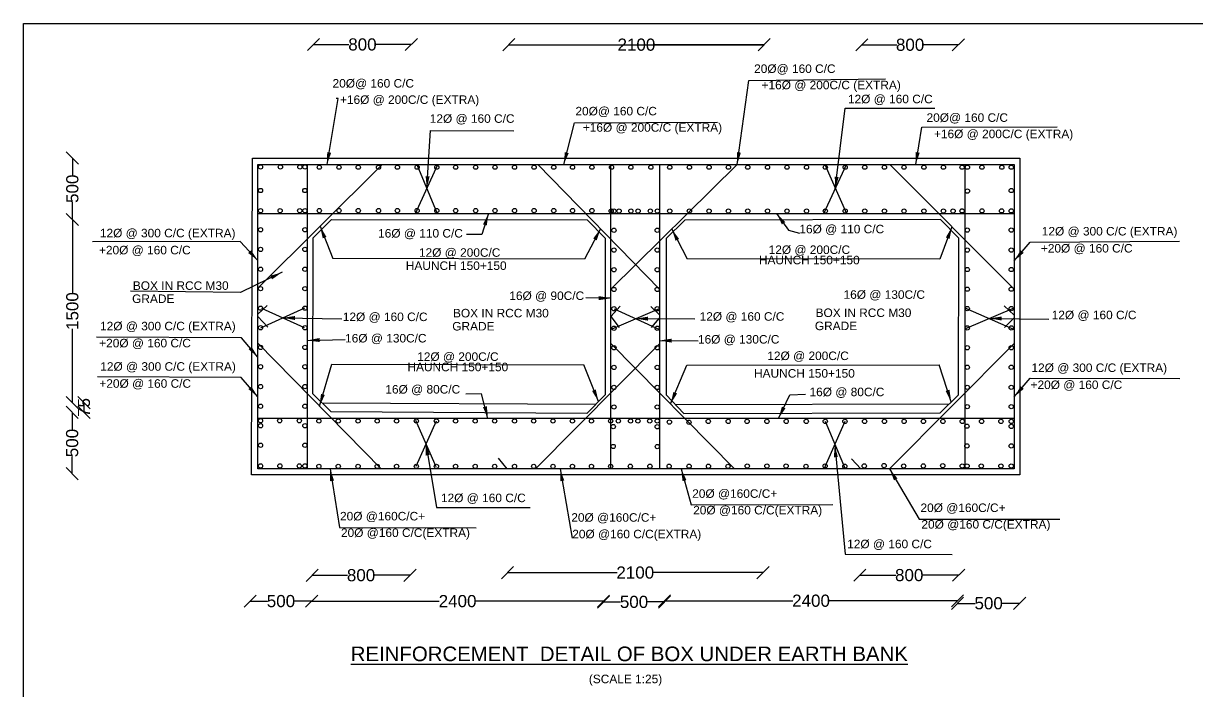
# Model space of a CAD drawing. Header units: millimetres. Extents: x 5124 to 14199266, y 2311 to 65213983.
# Drawn here: x 14180679 to 14190335, y 65208494 to 65213983 of the extents above; entities that cross this region are included whole.
import ezdxf

# ---------------------------------------------------------------- set-up
doc = ezdxf.new("R2010")
doc.units = ezdxf.units.MM
doc.header["$MEASUREMENT"] = 0
for name, color, linetype in [('DIMENSION', 7, 'Continuous'), ('DRAWING', 7, 'Continuous'), ('TEXT', 7, 'Continuous')]:
    doc.layers.add(name, color=color, linetype=linetype)
doc.styles.get("Standard").update_dxf_attribs({"font": 'arial.ttf', "height": 100})
doc.dimstyles.get("Standard").update_dxf_attribs({"dimtxt": 100, "dimasz": 100, "dimexe": 0.18, "dimexo": 0.0625, "dimgap": 0.09, "dimtad": 0, "dimdec": 0, "dimzin": 0, "dimdsep": 46, "dimtxsty": 'Standard', "dimblk": 'OBLIQUE', "dimcen": 0.09, "dimse1": 1, "dimse2": 1, "dimadec": 0, "dimazin": 0, "dimtfac": 1, "dimtdec": 0, "dimtofl": 0, "dimtmove": 0, "dimatfit": 3, "dimfxl": 1, "dimtolj": 1, "dimtzin": 0, "dimarcsym": 0})

# ---------------------------------------------------------------- blocks, each defined once
blk = doc.blocks.new('_Oblique')
at = {"color": 0, "linetype": 'ByBlock', "lineweight": -2}
blk.add_line((-0.5, -0.5), (0.5, 0.5), dxfattribs=at)
blk = doc.blocks.new('*D4')
at = {"layer": 'Defpoints', "color": 0, "transparency": 16777216}
for p in [(14183064.3, 65213814.4), (14183869.3, 65213813.5), (14183869.3, 65213810)]:
    blk.add_point(p, dxfattribs=at)
at = {"layer": 'DIMENSION', "color": 0, "lineweight": -2, "transparency": 16777216}
for p, q in [((14183064.3, 65213810), (14183356.4, 65213810)), ((14183869.3, 65213810), (14183577.3, 65213810))]:
    blk.add_line(p, q, dxfattribs=at)
at = {"layer": 'DIMENSION', "color": 0, "lineweight": -2, "transparency": 16777216, "xscale": 100, "yscale": 100, "zscale": 100, "rotation": 180}
blk.add_blockref('_Oblique', (14183064.3, 65213810), dxfattribs=at)
at = {"layer": 'DIMENSION', "color": 0, "lineweight": -2, "transparency": 16777216, "xscale": 100, "yscale": 100, "zscale": 100}
blk.add_blockref('_Oblique', (14183869.3, 65213810), dxfattribs=at)
at = {"layer": 'DIMENSION', "color": 0, "transparency": 16777216, "insert": (14183466.8, 65213810), "char_height": 100, "attachment_point": 5}
blk.add_mtext('\\A1;800', dxfattribs=at)
blk = doc.blocks.new('*D5')
at = {"layer": 'Defpoints', "color": 0, "transparency": 16777216}
for p in [(14184670.3, 65213808.1), (14186770.3, 65213808.1), (14186770.3, 65213808.1)]:
    blk.add_point(p, dxfattribs=at)
at = {"layer": 'DIMENSION', "color": 0, "lineweight": -2, "transparency": 16777216}
for p, q in [((14184670.3, 65213808.1), (14185570.2, 65213808.1)), ((14186770.3, 65213808.1), (14185870.4, 65213808.1))]:
    blk.add_line(p, q, dxfattribs=at)
at = {"layer": 'DIMENSION', "color": 0, "lineweight": -2, "transparency": 16777216, "xscale": 100, "yscale": 100, "zscale": 100, "rotation": 180}
blk.add_blockref('_Oblique', (14184670.3, 65213808.1), dxfattribs=at)
at = {"layer": 'DIMENSION', "color": 0, "lineweight": -2, "transparency": 16777216, "xscale": 100, "yscale": 100, "zscale": 100}
blk.add_blockref('_Oblique', (14186770.3, 65213808.1), dxfattribs=at)
at = {"layer": 'DIMENSION', "color": 0, "transparency": 16777216, "insert": (14185720.3, 65213808.1), "char_height": 100, "attachment_point": 5}
blk.add_mtext('\\A1;2100', dxfattribs=at)
blk = doc.blocks.new('*D6')
at = {"layer": 'Defpoints', "color": 0, "transparency": 16777216}
for p in [(14187574.8, 65213799.9), (14188367.5, 65213810), (14188367.5, 65213807.5)]:
    blk.add_point(p, dxfattribs=at)
at = {"layer": 'DIMENSION', "color": 0, "lineweight": -2, "transparency": 16777216}
for p, q in [((14187574.8, 65213807.5), (14187860.7, 65213807.5)), ((14188367.5, 65213807.5), (14188081.6, 65213807.5))]:
    blk.add_line(p, q, dxfattribs=at)
at = {"layer": 'DIMENSION', "color": 0, "lineweight": -2, "transparency": 16777216, "xscale": 100, "yscale": 100, "zscale": 100, "rotation": 180}
blk.add_blockref('_Oblique', (14187574.8, 65213807.5), dxfattribs=at)
at = {"layer": 'DIMENSION', "color": 0, "lineweight": -2, "transparency": 16777216, "xscale": 100, "yscale": 100, "zscale": 100}
blk.add_blockref('_Oblique', (14188367.5, 65213807.5), dxfattribs=at)
at = {"layer": 'DIMENSION', "color": 0, "transparency": 16777216, "insert": (14187971.1, 65213807.5), "char_height": 100, "attachment_point": 5}
blk.add_mtext('\\A1;800', dxfattribs=at)
blk = doc.blocks.new('*D7')
at = {"layer": 'Defpoints', "color": 0, "transparency": 16777216}
for p in [(14181101.6, 65212876.9), (14181081.4, 65212372.3), (14181106.5, 65212372.3)]:
    blk.add_point(p, dxfattribs=at)
at = {"layer": 'DIMENSION', "color": 0, "lineweight": -2, "transparency": 16777216}
for p, q in [((14181081.4, 65212876.9), (14181081.4, 65212735)), ((14181081.4, 65212372.3), (14181081.4, 65212514.2))]:
    blk.add_line(p, q, dxfattribs=at)
at = {"layer": 'DIMENSION', "color": 0, "lineweight": -2, "transparency": 16777216, "xscale": 100, "yscale": 100, "zscale": 100}
for p, rotation in [((14181081.4, 65212876.9), 90), ((14181081.4, 65212372.3), 270)]:
    blk.add_blockref('_Oblique', p, dxfattribs=dict(at, rotation=rotation))
at = {"layer": 'DIMENSION', "color": 0, "transparency": 16777216, "insert": (14181081.4, 65212624.6), "char_height": 100, "attachment_point": 5, "rotation": 90}
blk.add_mtext('\\A1;500', dxfattribs=at)
blk = doc.blocks.new('*D8')
at = {"layer": 'Defpoints', "color": 0, "transparency": 16777216}
for p in [(14181081.4, 65212372.3), (14181081.4, 65210866.8), (14181089.2, 65210866.8)]:
    blk.add_point(p, dxfattribs=at)
at = {"layer": 'DIMENSION', "color": 0, "lineweight": -2, "transparency": 16777216}
for p, q in [((14181081.4, 65212372.3), (14181081.4, 65211764.1)), ((14181081.4, 65210866.8), (14181081.4, 65211475))]:
    blk.add_line(p, q, dxfattribs=at)
at = {"layer": 'DIMENSION', "color": 0, "lineweight": -2, "transparency": 16777216, "xscale": 100, "yscale": 100, "zscale": 100}
for p, rotation in [((14181081.4, 65212372.3), 90), ((14181081.4, 65210866.8), 270)]:
    blk.add_blockref('_Oblique', p, dxfattribs=dict(at, rotation=rotation))
at = {"layer": 'DIMENSION', "color": 0, "transparency": 16777216, "insert": (14181081.4, 65211619.6), "char_height": 100, "attachment_point": 5, "rotation": 90}
blk.add_mtext('\\A1;1500', dxfattribs=at)
blk = doc.blocks.new('*D9')
at = {"layer": 'Defpoints', "color": 0, "transparency": 16777216}
for p in [(14181079.8, 65210787.6), (14181081.4, 65210866.8), (14181177.1, 65210866.8)]:
    blk.add_point(p, dxfattribs=at)
at = {"layer": 'DIMENSION', "color": 0, "lineweight": -2, "transparency": 16777216}
blk.add_line((14181177.1, 65210787.6), (14181177.1, 65210866.8), dxfattribs=at)
at = {"layer": 'DIMENSION', "color": 0, "lineweight": -2, "transparency": 16777216, "xscale": 100, "yscale": 100, "zscale": 100}
for p, rotation in [((14181177.1, 65210866.8), 90), ((14181177.1, 65210787.6), 270)]:
    blk.add_blockref('_Oblique', p, dxfattribs=dict(at, rotation=rotation))
at = {"layer": 'DIMENSION', "color": 0, "transparency": 16777216, "insert": (14181177.1, 65210827.2), "char_height": 100, "attachment_point": 5, "rotation": 90}
blk.add_mtext('\\A1;75', dxfattribs=at)
blk = doc.blocks.new('*D10')
at = {"layer": 'Defpoints', "color": 0, "transparency": 16777216}
for p in [(14181079.8, 65210787.6), (14181079.8, 65210283.1), (14181080.7, 65210283.1)]:
    blk.add_point(p, dxfattribs=at)
at = {"layer": 'DIMENSION', "color": 0, "lineweight": -2, "transparency": 16777216}
for p, q in [((14181079.8, 65210787.6), (14181079.8, 65210645.7)), ((14181079.8, 65210283.1), (14181079.8, 65210425))]:
    blk.add_line(p, q, dxfattribs=at)
at = {"layer": 'DIMENSION', "color": 0, "lineweight": -2, "transparency": 16777216, "xscale": 100, "yscale": 100, "zscale": 100}
for p, rotation in [((14181079.8, 65210787.6), 90), ((14181079.8, 65210283.1), 270)]:
    blk.add_blockref('_Oblique', p, dxfattribs=dict(at, rotation=rotation))
at = {"layer": 'DIMENSION', "color": 0, "transparency": 16777216, "insert": (14181079.8, 65210535.4), "char_height": 100, "attachment_point": 5, "rotation": 90}
blk.add_mtext('\\A1;500', dxfattribs=at)
blk = doc.blocks.new('*D11')
at = {"layer": 'Defpoints', "color": 0, "transparency": 16777216}
for p in [(14182544.1, 65209236.2), (14183049.5, 65209236.2), (14183049.5, 65209225.5)]:
    blk.add_point(p, dxfattribs=at)
at = {"layer": 'DIMENSION', "color": 0, "lineweight": -2, "transparency": 16777216}
for p, q in [((14182544.1, 65209236.2), (14182686.4, 65209236.2)), ((14183049.5, 65209236.2), (14182907.2, 65209236.2))]:
    blk.add_line(p, q, dxfattribs=at)
at = {"layer": 'DIMENSION', "color": 0, "lineweight": -2, "transparency": 16777216, "xscale": 100, "yscale": 100, "zscale": 100, "rotation": 180}
blk.add_blockref('_Oblique', (14182544.1, 65209236.2), dxfattribs=at)
at = {"layer": 'DIMENSION', "color": 0, "lineweight": -2, "transparency": 16777216, "xscale": 100, "yscale": 100, "zscale": 100}
blk.add_blockref('_Oblique', (14183049.5, 65209236.2), dxfattribs=at)
at = {"layer": 'DIMENSION', "color": 0, "transparency": 16777216, "insert": (14182796.8, 65209236.2), "char_height": 100, "attachment_point": 5}
blk.add_mtext('\\A1;500', dxfattribs=at)
blk = doc.blocks.new('*D12')
at = {"layer": 'Defpoints', "color": 0, "transparency": 16777216}
for p in [(14183049.5, 65209236.2), (14185449.3, 65209236.2), (14185449.3, 65209236)]:
    blk.add_point(p, dxfattribs=at)
at = {"layer": 'DIMENSION', "color": 0, "lineweight": -2, "transparency": 16777216}
for p, q in [((14183049.5, 65209236), (14184099.3, 65209236)), ((14185449.3, 65209236), (14184399.5, 65209236))]:
    blk.add_line(p, q, dxfattribs=at)
at = {"layer": 'DIMENSION', "color": 0, "lineweight": -2, "transparency": 16777216, "xscale": 100, "yscale": 100, "zscale": 100, "rotation": 180}
blk.add_blockref('_Oblique', (14183049.5, 65209236), dxfattribs=at)
at = {"layer": 'DIMENSION', "color": 0, "lineweight": -2, "transparency": 16777216, "xscale": 100, "yscale": 100, "zscale": 100}
blk.add_blockref('_Oblique', (14185449.3, 65209236), dxfattribs=at)
at = {"layer": 'DIMENSION', "color": 0, "transparency": 16777216, "insert": (14184249.4, 65209236), "char_height": 100, "attachment_point": 5}
blk.add_mtext('\\A1;2400', dxfattribs=at)
blk = doc.blocks.new('*D13')
at = {"layer": 'Defpoints', "color": 0, "transparency": 16777216}
for p in [(14183053.5, 65209454), (14183857.6, 65209457.4), (14183857.6, 65209449)]:
    blk.add_point(p, dxfattribs=at)
at = {"layer": 'DIMENSION', "color": 0, "lineweight": -2, "transparency": 16777216}
for p, q in [((14183053.5, 65209449), (14183345.1, 65209449)), ((14183857.6, 65209449), (14183566, 65209449))]:
    blk.add_line(p, q, dxfattribs=at)
at = {"layer": 'DIMENSION', "color": 0, "lineweight": -2, "transparency": 16777216, "xscale": 100, "yscale": 100, "zscale": 100, "rotation": 180}
blk.add_blockref('_Oblique', (14183053.5, 65209449), dxfattribs=at)
at = {"layer": 'DIMENSION', "color": 0, "lineweight": -2, "transparency": 16777216, "xscale": 100, "yscale": 100, "zscale": 100}
blk.add_blockref('_Oblique', (14183857.6, 65209449), dxfattribs=at)
at = {"layer": 'DIMENSION', "color": 0, "transparency": 16777216, "insert": (14183455.5, 65209449), "char_height": 100, "attachment_point": 5}
blk.add_mtext('\\A1;800', dxfattribs=at)
blk = doc.blocks.new('*D14')
at = {"layer": 'Defpoints', "color": 0, "transparency": 16777216}
for p in [(14185449.3, 65209236), (14185951.6, 65209244.8), (14185951.6, 65209229.7)]:
    blk.add_point(p, dxfattribs=at)
at = {"layer": 'DIMENSION', "color": 0, "lineweight": -2, "transparency": 16777216}
for p, q in [((14185449.3, 65209229.7), (14185590.1, 65209229.7)), ((14185951.6, 65209229.7), (14185810.8, 65209229.7))]:
    blk.add_line(p, q, dxfattribs=at)
at = {"layer": 'DIMENSION', "color": 0, "lineweight": -2, "transparency": 16777216, "xscale": 100, "yscale": 100, "zscale": 100, "rotation": 180}
blk.add_blockref('_Oblique', (14185449.3, 65209229.7), dxfattribs=at)
at = {"layer": 'DIMENSION', "color": 0, "lineweight": -2, "transparency": 16777216, "xscale": 100, "yscale": 100, "zscale": 100}
blk.add_blockref('_Oblique', (14185951.6, 65209229.7), dxfattribs=at)
at = {"layer": 'DIMENSION', "color": 0, "transparency": 16777216, "insert": (14185700.4, 65209229.7), "char_height": 100, "attachment_point": 5}
blk.add_mtext('\\A1;500', dxfattribs=at)
blk = doc.blocks.new('*D15')
at = {"layer": 'Defpoints', "color": 0, "transparency": 16777216}
for p in [(14184660.2, 65209446.6), (14186761.4, 65209470.7), (14186761.4, 65209437.6)]:
    blk.add_point(p, dxfattribs=at)
at = {"layer": 'DIMENSION', "color": 0, "lineweight": -2, "transparency": 16777216}
for p, q in [((14184660.2, 65209470.7), (14185560.7, 65209470.7)), ((14186761.4, 65209470.7), (14185860.8, 65209470.7))]:
    blk.add_line(p, q, dxfattribs=at)
at = {"layer": 'DIMENSION', "color": 0, "lineweight": -2, "transparency": 16777216, "xscale": 100, "yscale": 100, "zscale": 100, "rotation": 180}
blk.add_blockref('_Oblique', (14184660.2, 65209470.7), dxfattribs=at)
at = {"layer": 'DIMENSION', "color": 0, "lineweight": -2, "transparency": 16777216, "xscale": 100, "yscale": 100, "zscale": 100}
blk.add_blockref('_Oblique', (14186761.4, 65209470.7), dxfattribs=at)
at = {"layer": 'DIMENSION', "color": 0, "transparency": 16777216, "insert": (14185710.8, 65209470.7), "char_height": 100, "attachment_point": 5}
blk.add_mtext('\\A1;2100', dxfattribs=at)
blk = doc.blocks.new('*D16')
at = {"layer": 'Defpoints', "color": 0, "transparency": 16777216}
for p in [(14188361.1, 65209239.3), (14185951.6, 65209229.7), (14188361.1, 65209229.7)]:
    blk.add_point(p, dxfattribs=at)
at = {"layer": 'DIMENSION', "color": 0, "lineweight": -2, "transparency": 16777216}
for p, q in [((14185951.6, 65209239.3), (14187006.3, 65209239.3)), ((14188361.1, 65209239.3), (14187306.5, 65209239.3))]:
    blk.add_line(p, q, dxfattribs=at)
at = {"layer": 'DIMENSION', "color": 0, "lineweight": -2, "transparency": 16777216, "xscale": 100, "yscale": 100, "zscale": 100, "rotation": 180}
blk.add_blockref('_Oblique', (14185951.6, 65209239.3), dxfattribs=at)
at = {"layer": 'DIMENSION', "color": 0, "lineweight": -2, "transparency": 16777216, "xscale": 100, "yscale": 100, "zscale": 100}
blk.add_blockref('_Oblique', (14188361.1, 65209239.3), dxfattribs=at)
at = {"layer": 'DIMENSION', "color": 0, "transparency": 16777216, "insert": (14187156.4, 65209239.3), "char_height": 100, "attachment_point": 5}
blk.add_mtext('\\A1;2400', dxfattribs=at)
blk = doc.blocks.new('*D17')
at = {"layer": 'Defpoints', "color": 0, "transparency": 16777216}
for p in [(14188872.8, 65209236.3), (14188361.1, 65209229.7), (14188872.8, 65209218.3)]:
    blk.add_point(p, dxfattribs=at)
at = {"layer": 'DIMENSION', "color": 0, "lineweight": -2, "transparency": 16777216}
for p, q in [((14188361.1, 65209218.3), (14188506.6, 65209218.3)), ((14188872.8, 65209218.3), (14188727.4, 65209218.3))]:
    blk.add_line(p, q, dxfattribs=at)
at = {"layer": 'DIMENSION', "color": 0, "lineweight": -2, "transparency": 16777216, "xscale": 100, "yscale": 100, "zscale": 100, "rotation": 180}
blk.add_blockref('_Oblique', (14188361.1, 65209218.3), dxfattribs=at)
at = {"layer": 'DIMENSION', "color": 0, "lineweight": -2, "transparency": 16777216, "xscale": 100, "yscale": 100, "zscale": 100}
blk.add_blockref('_Oblique', (14188872.8, 65209218.3), dxfattribs=at)
at = {"layer": 'DIMENSION', "color": 0, "transparency": 16777216, "insert": (14188617, 65209218.3), "char_height": 100, "attachment_point": 5}
blk.add_mtext('\\A1;500', dxfattribs=at)
blk = doc.blocks.new('*D18')
at = {"layer": 'Defpoints', "color": 0, "transparency": 16777216}
for p in [(14187557.3, 65209446.8), (14188370.1, 65209455.8), (14188370.1, 65209449.8)]:
    blk.add_point(p, dxfattribs=at)
at = {"layer": 'DIMENSION', "color": 0, "lineweight": -2, "transparency": 16777216}
for p, q in [((14187557.3, 65209449.8), (14187853.3, 65209449.8)), ((14188370.1, 65209449.8), (14188074.2, 65209449.8))]:
    blk.add_line(p, q, dxfattribs=at)
at = {"layer": 'DIMENSION', "color": 0, "lineweight": -2, "transparency": 16777216, "xscale": 100, "yscale": 100, "zscale": 100, "rotation": 180}
blk.add_blockref('_Oblique', (14187557.3, 65209449.8), dxfattribs=at)
at = {"layer": 'DIMENSION', "color": 0, "lineweight": -2, "transparency": 16777216, "xscale": 100, "yscale": 100, "zscale": 100}
blk.add_blockref('_Oblique', (14188370.1, 65209449.8), dxfattribs=at)
at = {"layer": 'DIMENSION', "color": 0, "transparency": 16777216, "insert": (14187963.7, 65209449.8), "char_height": 100, "attachment_point": 5}
blk.add_mtext('\\A1;800', dxfattribs=at)

msp = doc.modelspace()

# ---------------------------------------------------------------- linework, layer by layer
at = {"layer": 'Defpoints'}
msp.add_lwpolyline([(14184670.3, 65213808.1), (14186770.3, 65213808.1)], dxfattribs=at)
at = {"layer": 'DIMENSION'}
msp.add_lwpolyline([(14199266.1, 65203283.6), (14180679.4, 65203167.7), (14180679.4, 65213982.5), (14199195.8, 65213982.5)], close=True, dxfattribs=at)
for centre in [(14182628.9, 65212804.3), (14182792.1, 65212804.3), (14182952.2, 65212804.3), (14182993.4, 65212804.3), (14183112.6, 65212801.9), (14183274.3, 65212801.9), (14183432.4, 65212801.9), (14183599.4, 65212801.9), (14183754.4, 65212801.9), (14183917, 65212801.9), (14184078.6, 65212801.9), (14184233.6, 65212801.9), (14184397.9, 65212801.9), (14184557, 65212801.9), (14184717.8, 65212801.9), (14184878.6, 65212801.9), (14185040.3, 65212801.9), (14185194.9, 65212801.9), (14185354.3, 65212801.9), (14185515.5, 65212801.9), (14185674.5, 65212801.9), (14185838.9, 65212801.9), (14185994.5, 65212801.9), (14186156.4, 65212801.9), (14186317.9, 65212801.9), (14186476.7, 65212801.9), (14186635.6, 65212801.9), (14186798.5, 65212801.9), (14186958.8, 65212801.9), (14187119.1, 65212801.9), (14187273.9, 65212801.9), (14187437.1, 65212801.9), (14187598, 65212801.9), (14187759.8, 65212801.9), (14187920.7, 65212801.9), (14188084.9, 65212801.9), (14188245, 65212801.9), (14188398.5, 65212801.9), (14188442.1, 65212801.9), (14188562, 65212801.9), (14188725.5, 65212801.9), (14188802.7, 65212801.9), (14182628.9, 65212610.4), (14182993.4, 65212610.4), (14188442.1, 65212605.9), (14188802.7, 65212610.2), (14182628.9, 65212443.8), (14182790.3, 65212443.8), (14182951.2, 65212443.8), (14182993.4, 65212443.8), (14183112.6, 65212445.2), (14183274.3, 65212445.2), (14183432.4, 65212445.2), (14183599.4, 65212445.2), (14183754.4, 65212445.2), (14183917, 65212445.2), (14184078.6, 65212445.2), (14184233.6, 65212445.2), (14184397.9, 65212445.2), (14184557, 65212445.2), (14184717.8, 65212445.2), (14184878.6, 65212445.2), (14185040.3, 65212445.2), (14185194.9, 65212445.2), (14185354.3, 65212445.2), (14185512.9, 65212441.2), (14185535.4, 65212441.2), (14185577.8, 65212441.2), (14185674.4, 65212441.2), (14185734.3, 65212441.2), (14185835, 65212441.2), (14185893.3, 65212441.2), (14185994.5, 65212441.2), (14186156.4, 65212441.2), (14186317.9, 65212441.2), (14186476.7, 65212441.2), (14186635.6, 65212441.2), (14186798.5, 65212441.2), (14186958.8, 65212441.2), (14187119.1, 65212441.2), (14187273.9, 65212441.2), (14187437.1, 65212441.2), (14187598, 65212441.2), (14187759.8, 65212441.2), (14187920.7, 65212441.2), (14188084.9, 65212441.2), (14188245, 65212441.2), (14188324.4, 65212441.2), (14188398.5, 65212441.2), (14188398.8, 65212443.1), (14188562.3, 65212443.1), (14188723.1, 65212443.1), (14188802.7, 65212443.1), (14182628.9, 65212287.9), (14182993.4, 65212287.9), (14185535.2, 65212283.6), (14185891, 65212283.6), (14188441.6, 65212285.2), (14188802.7, 65212285.2), (14182628.9, 65212126), (14182993.4, 65212126), (14185535.2, 65212120.9), (14185891, 65212120.9), (14188441.6, 65212120.9), (14188802.7, 65212120.9), (14182628.9, 65211963.7), (14182993.4, 65211963.7), (14185535.2, 65211959.3), (14185891, 65211959.3), (14188441.6, 65211961.1), (14188802.7, 65211961.1), (14182628.9, 65211803.5), (14182993.4, 65211803.5), (14185535.2, 65211797.2), (14185891, 65211797.2), (14188441.6, 65211799.4), (14188802.7, 65211799.4), (14182628.9, 65211643.3), (14182993.4, 65211643.3), (14185535.2, 65211638.9), (14185891, 65211638.9), (14188441.6, 65211639.9), (14188802.7, 65211639.9), (14182628.9, 65211482.8), (14182993.4, 65211482.8), (14185535.2, 65211478.7), (14185891, 65211478.7), (14188441.6, 65211481), (14188802.7, 65211481), (14182628.9, 65211321.2), (14182993.4, 65211321.2), (14185535.2, 65211318.7), (14185891, 65211318.7), (14188441.6, 65211318.4), (14188802.7, 65211318.4), (14182628.9, 65211162.1), (14182993.4, 65211162.1), (14185535.2, 65211157), (14185891, 65211157), (14188441.6, 65211157.9), (14188802.7, 65211157.9), (14182628.9, 65210998.9), (14182993.4, 65210998.9), (14185535.2, 65210992.7), (14185891, 65210992.7), (14188441.6, 65210993.4), (14188802.7, 65210993.4), (14182628.9, 65210838), (14182993.4, 65210838), (14185535.2, 65210831.6), (14185891, 65210831.6), (14188441.6, 65210834.5), (14188802.7, 65210834.5), (14182628.9, 65210718.6), (14182628.9, 65210677.5), (14182786.2, 65210718.6), (14182947.7, 65210718.6), (14182993.4, 65210677.5), (14183108.5, 65210716.7), (14183267.8, 65210716.7), (14183431.4, 65210716.7), (14183588.4, 65210716.7), (14183747.7, 65210716.7), (14183910.1, 65210716.7), (14184075.7, 65210716.7), (14184233.4, 65210716.7), (14184394.3, 65210716.7), (14184554.6, 65210716.7), (14184717.7, 65210716.7), (14184875.3, 65210716.7), (14185034.3, 65210716.7), (14185194.2, 65210716.7), (14185350.7, 65210716.7), (14185508.6, 65210716.7), (14185529.6, 65210670.4), (14185571.3, 65210716.7), (14185671.8, 65210716.7), (14185732.6, 65210716.7), (14185829.6, 65210716.7), (14185891.8, 65210716.7), (14185891.8, 65210669), (14185991.6, 65210707.8), (14186152.7, 65210706), (14186311.2, 65210713.1), (14186475.1, 65210713.1), (14186630.5, 65210713.1), (14186793.5, 65210713.1), (14186952.1, 65210713.1), (14187116.9, 65210713.1), (14187273.4, 65210713.1), (14187434.7, 65210713.1), (14187596.8, 65210713.1), (14187759.7, 65210713.1), (14187922.1, 65210713.1), (14188080.4, 65210713.1), (14188241.1, 65210713.1), (14188400.3, 65210713.1), (14188438.5, 65210673.8), (14188559.1, 65210713.1), (14188718.3, 65210713.1), (14188803.2, 65210713.1), (14188803.2, 65210671.8), (14182628.9, 65210517.1), (14182993.4, 65210517.1), (14185529.1, 65210507.2), (14185892, 65210506.4), (14188438.5, 65210511.9), (14188803.2, 65210511.9), (14182628.9, 65210347.2), (14182787.8, 65210347.2), (14182947.9, 65210347.2), (14182993.4, 65210347.2), (14183108.5, 65210343), (14183267.8, 65210343), (14183431.4, 65210343), (14183588.4, 65210343), (14183747.7, 65210343), (14183910.1, 65210343), (14184075.7, 65210343), (14184233.4, 65210343), (14184394.3, 65210343), (14184554.6, 65210343), (14184717.7, 65210343), (14184875.3, 65210343), (14185034.3, 65210343), (14185194.2, 65210343), (14185350.7, 65210343), (14185508.6, 65210343), (14185670.3, 65210344.4), (14185831.3, 65210344.4), (14185989.5, 65210344.4), (14186153.2, 65210345.3), (14186312.8, 65210344.9), (14186473.2, 65210344.3), (14186631.9, 65210346.2), (14186793.8, 65210346.2), (14186951.4, 65210346.2), (14187114.7, 65210343.9), (14187272.5, 65210346.6), (14187434, 65210344.4), (14187594.3, 65210347.6), (14187757, 65210350), (14187918.2, 65210346.7), (14188080, 65210347.1), (14188239.7, 65210348.9), (14188400.2, 65210346.7), (14188439.4, 65210346.7), (14188556.2, 65210346.7), (14188718.3, 65210346.7), (14188803.2, 65210346.7)]:
    msp.add_circle(centre, 17.5, dxfattribs=at)
at = {"layer": 'DRAWING'}
for points in [[(14182562.7, 65212875.2), (14188874, 65212875.2), (14188874, 65210274), (14182555.3, 65210274), (14182562.7, 65212875.2)], [(14182614.4, 65212824.7), (14188827.8, 65212824.7), (14188827.8, 65210323), (14182607.3, 65210323), (14182607.3, 65212824.7), (14182614.4, 65212824.7)], [(14182607.3, 65211808.7), (14183630.2, 65212824.7)], [(14183014.9, 65210323), (14183014.9, 65212824.7)], [(14183902.3, 65212422.6), (14184087.2, 65212824.7)], [(14183914.6, 65212824.7), (14184082, 65212422.6)], [(14184910.1, 65212824.7), (14185911.2, 65211800.5)], [(14185510.9, 65210323), (14185510.9, 65212824.7)], [(14185510.9, 65211800.5), (14186549.2, 65212824.7)], [(14185911.2, 65212824.7), (14185911.2, 65210323)], [(14187261.3, 65212422.6), (14187449, 65212824.7)], [(14187269.3, 65212824.7), (14187449, 65212422.6)], [(14188827.8, 65211800.1), (14187803.2, 65212824.7)], [(14188421.4, 65212824.7), (14188421.4, 65210323)], [(14182607.3, 65212422.6), (14188827.8, 65212422.6)], [(14183213.6, 65212372.2), (14185315.3, 65212369.1), (14185462, 65212220.1), (14185462.5, 65210932), (14185312.7, 65210778.6), (14183210.3, 65210791.7), (14183060.1, 65210939.9), (14183062.4, 65212220.7), (14183213.6, 65212372.2)], [(14186110.1, 65210778.8), (14188217.6, 65210782.8), (14188370, 65210932.1), (14188372, 65212218.5), (14188221.9, 65212371.8), (14186118.6, 65212367.5), (14185964, 65212215), (14185964.6, 65210930.4), (14186110.1, 65210778.8)], [(14182683.5, 65211665.6), (14182607.3, 65211593.4)], [(14185587, 65211659), (14185510.9, 65211573.9), (14185579.7, 65211484.5)], [(14185911.2, 65211588.2), (14185839.7, 65211657.9)], [(14188745.5, 65211662), (14188827.8, 65211586.1)], [(14182688.3, 65211487.5), (14182607.3, 65211573.9)], [(14182631.4, 65211481.8), (14182994.6, 65211647.3)], [(14182637.2, 65211642.5), (14182986.9, 65211484.7)], [(14185520.9, 65211473.5), (14185911.2, 65211641.4)], [(14185536.5, 65211637.7), (14185911.2, 65211468.9)], [(14185843.3, 65211484.5), (14185911.2, 65211561.6)], [(14188421.4, 65211472.7), (14188827.8, 65211646.3)], [(14188421.4, 65211646.3), (14188827.8, 65211467.9)], [(14188747.4, 65211485.6), (14188827.8, 65211564.6)], [(14182607.3, 65211354.9), (14183619.8, 65210323)], [(14184890.4, 65210323), (14185911.2, 65211350)], [(14185510.9, 65211353.6), (14186526.9, 65210323)], [(14187802.5, 65210323), (14188827.8, 65211353)], [(14183135.2, 65210865.8), (14185387.6, 65210855.3)], [(14186039.2, 65210852.6), (14188293.8, 65210857.4)], [(14188827.8, 65210737.2), (14182607.3, 65210737.2)], [(14183904.6, 65210724.5), (14184071.6, 65210342.7)], [(14183909.9, 65210344.5), (14184075.9, 65210717)], [(14187264.4, 65210323), (14187437.3, 65210713.9)], [(14187273.2, 65210715.6), (14187437.3, 65210323)], [(14184583.1, 65210412.3), (14184655.8, 65210323)], [(14187487.9, 65210405.2), (14187564.7, 65210323)]]:
    msp.add_lwpolyline(points, dxfattribs=at)

# ---------------------------------------------------------------- texts
at = {"layer": 'TEXT'}
for s, height, p in [('20Ø@ 160 C/C', 70, (14186688.2, 65213576.2)), ('20Ø@ 160 C/C', 70, (14183221.3, 65213456)), ('+16Ø @ 200C/C (EXTRA)', 70, (14186749.3, 65213442.1)), ('+16Ø @ 200C/C (EXTRA)', 70, (14183282.3, 65213321.9)), ('12Ø @ 160 C/C', 70, (14187459.9, 65213327.1)), ('20Ø@ 160 C/C', 70, (14185218.5, 65213227.5)), ('12Ø @ 160 C/C', 70, (14184020.8, 65213166.4)), ('20Ø@ 160 C/C', 70, (14188106.4, 65213174.5)), ('+16Ø @ 200C/C (EXTRA)', 70, (14185279.6, 65213093.4)), ('+16Ø @ 200C/C (EXTRA)', 70, (14188167.5, 65213040.4)), ('16Ø @ 110 C/C', 70, (14187060.5, 65212258.5)), ('12Ø @ 300 C/C (EXTRA)', 70, (14181307.7, 65212225.6)), ('16Ø @ 110 C/C', 70, (14183595.9, 65212223.9)), ('12Ø @ 300 C/C (EXTRA)', 70, (14189054.1, 65212240.8)), ('+20Ø @ 160 C/C', 70, (14181300.3, 65212085.7)), ('12Ø @ 200C/C', 70, (14183931.8, 65212065.7)), ('12Ø @ 200C/C', 70, (14186807.9, 65212088.8)), ('+20Ø @ 160 C/C', 70, (14189046.6, 65212100.8)), ('HAUNCH 150+150', 70, (14186727.7, 65212004)), ('HAUNCH 150+150', 70, (14183823.9, 65211957.7)), ('BOX IN RCC M30', 70, (14181578.8, 65211793.9)), ('GRADE', 70, (14181572.8, 65211686.1)), ('16Ø @ 90C/C', 70, (14184674.9, 65211710.7)), ('16Ø @ 130C/C', 70, (14187423.8, 65211720.4)), ('12Ø @ 160 C/C', 70, (14183305.5, 65211537.4)), ('BOX IN RCC M30', 70, (14184211.7, 65211567.8)), ('12Ø @ 160 C/C', 70, (14186240.2, 65211540.3)), ('BOX IN RCC M30', 70, (14187193.8, 65211570.8)), ('12Ø @ 160 C/C', 70, (14189135.8, 65211552.9)), ('12Ø @ 300 C/C (EXTRA)', 70, (14181309.3, 65211461.4)), ('GRADE', 70, (14184205.7, 65211460.1)), ('GRADE', 70, (14187187.8, 65211463.1)), ('+20Ø @ 160 C/C', 70, (14181301.9, 65211321.4)), ('16Ø @ 130C/C', 70, (14183324.4, 65211361.7)), ('16Ø @ 130C/C', 70, (14186226.4, 65211352.6)), ('12Ø @ 200C/C', 70, (14183917.2, 65211210.4)), ('12Ø @ 200C/C', 70, (14186796.9, 65211217.1)), ('12Ø @ 300 C/C (EXTRA)', 70, (14181310.8, 65211129.5)), ('HAUNCH 150+150', 70, (14183837, 65211125.5)), ('12Ø @ 300 C/C (EXTRA)', 70, (14188969.2, 65211119)), ('HAUNCH 150+150', 70, (14186687.5, 65211072.8)), ('+20Ø @ 160 C/C', 70, (14181303.4, 65210989.5)), ('16Ø @ 80C/C', 70, (14183655.4, 65210941.8)), ('16Ø @ 80C/C', 70, (14187144.1, 65210920.2)), ('+20Ø @ 160 C/C', 70, (14188961.7, 65210979)), ('12Ø @ 160 C/C', 70, (14184112.9, 65210049.7)), ('20Ø @160C/C+', 70, (14186179, 65210085.2)), ('20Ø @160 C/C(EXTRA)', 70, (14186186.9, 65209949)), ('20Ø @160C/C+', 70, (14188056.3, 65209968.6)), ('20Ø @160C/C+', 70, (14183282.7, 65209899.6)), ('20Ø @160C/C+', 70, (14185184.7, 65209888.8)), ('20Ø @160 C/C(EXTRA)', 70, (14183290.5, 65209763.4)), ('20Ø @160 C/C(EXTRA)', 70, (14185192.6, 65209752.7)), ('20Ø @160 C/C(EXTRA)', 70, (14188064.1, 65209832.5)), ('12Ø @ 160 C/C', 70, (14187453.5, 65209671)), ('%%UREINFORCEMENT  DETAIL OF BOX UNDER EARTH BANK', 120, (14183370.8, 65208743.2)), ('(SCALE 1:25)', 70, (14185329.2, 65208562.1))]:
    msp.add_text(s, height=height, dxfattribs=at).set_placement(p)

# ---------------------------------------------------------------- dimensions: what is measured, and where the dimension line sits
at = {"layer": 'DIMENSION'}
dim = msp.add_linear_dim(base=(14183869.3, 65213810), p1=(14183064.3, 65213814.4), p2=(14183869.3, 65213813.5), text='800', dimstyle='Standard', override={"dimtxt": 100}, dxfattribs=at)
dim.commit()
dim.dimension.update_dxf_attribs({"geometry": '*D4', "text_midpoint": (14183466.8, 65213810)})
dim = msp.add_linear_dim(base=(14186770.3, 65213808.1), p1=(14184670.3, 65213808.1), p2=(14186770.3, 65213808.1), dimstyle='Standard', dxfattribs=at)
dim.commit()
dim.dimension.update_dxf_attribs({"geometry": '*D5', "text_midpoint": (14185720.3, 65213808.1)})
for base, p1, p2, text, picture, middle in [((14188367.5, 65213807.5), (14187574.8, 65213799.9), (14188367.5, 65213810), '800', '*D6', (14187971.1, 65213807.5)), ((14186761.4, 65209470.7), (14184660.2, 65209446.6), (14186761.4, 65209437.6), '2100', '*D15', (14185710.8, 65209470.7)), ((14183857.6, 65209449), (14183053.5, 65209454), (14183857.6, 65209457.4), '800', '*D13', (14183455.5, 65209449)), ((14188370.1, 65209449.8), (14187557.3, 65209446.8), (14188370.1, 65209455.8), '800', '*D18', (14187963.7, 65209449.8)), ((14183049.5, 65209236.2), (14182544.1, 65209236.2), (14183049.5, 65209225.5), '500', '*D11', (14182796.8, 65209236.2)), ((14185449.3, 65209236), (14183049.5, 65209236.2), (14185449.3, 65209236.2), '2400', '*D12', (14184249.4, 65209236)), ((14185951.6, 65209229.7), (14185449.3, 65209236), (14185951.6, 65209244.8), '500', '*D14', (14185700.4, 65209229.7)), ((14188361.1, 65209239.3), (14185951.6, 65209229.7), (14188361.1, 65209229.7), '2400', '*D16', (14187156.4, 65209239.3)), ((14188872.8, 65209218.3), (14188361.1, 65209229.7), (14188872.8, 65209236.3), '500', '*D17', (14188617, 65209218.3))]:
    dim = msp.add_linear_dim(base=base, p1=p1, p2=p2, text=text, dimstyle='Standard', dxfattribs=at)
    dim.commit()
    dim.dimension.update_dxf_attribs({"geometry": picture, "text_midpoint": middle})
for base, p1, p2, text, picture, middle in [((14181081.4, 65212372.3), (14181101.6, 65212876.9), (14181106.5, 65212372.3), '500', '*D7', (14181081.4, 65212624.6)), ((14181081.4, 65210866.8), (14181081.4, 65212372.3), (14181089.2, 65210866.8), '1500', '*D8', (14181081.4, 65211619.6)), ((14181079.8, 65210283.1), (14181079.8, 65210787.6), (14181080.7, 65210283.1), '500', '*D10', (14181079.8, 65210535.4))]:
    dim = msp.add_linear_dim(base=base, p1=p1, p2=p2, angle=90, text=text, dimstyle='Standard', dxfattribs=at)
    dim.commit()
    dim.dimension.update_dxf_attribs({"geometry": picture, "text_midpoint": middle})
dim = msp.add_linear_dim(base=(14181177.1, 65210866.8), p1=(14181079.8, 65210787.6), p2=(14181081.4, 65210866.8), angle=90, text='75', dimstyle='Standard', dxfattribs=at)
dim.commit()
dim.dimension.update_dxf_attribs({"geometry": '*D9', "text_midpoint": (14181177.1, 65210827.2), "dimtype": 160})

# ---------------------------------------------------------------- leaders
for points in [[(14186549.2, 65212824.7), (14186644.4, 65213514.9), (14187769.1, 65213526.7)], [(14183176.4, 65212824.7), (14183268.6, 65213365), (14183250.3, 65213365)], [(14187355.2, 65212623.6), (14187437.9, 65213286.8), (14188175.7, 65213287.9)], [(14183996.6, 65212627.6), (14184027.6, 65213104.3), (14184711.6, 65213101.2)], [(14185122.5, 65212824.7), (14185210.8, 65213165.4), (14186386, 65213170.7)], [(14188017, 65212824.7), (14188068.6, 65213130.5), (14189179.6, 65213134.3)], [(14184504, 65212422.6), (14184448.9, 65212250), (14184322.1, 65212248.1)], [(14186872.8, 65212422.6), (14186970.9, 65212283.7), (14187060.5, 65212258.5)], [(14186872.8, 65212422.6), (14186970.9, 65212283.7)], [(14183118.7, 65212316.7), (14183224, 65212050.6)], [(14185426.2, 65212296.7), (14185293.1, 65212047.5), (14183224, 65212050.6)], [(14186010.7, 65212293.6), (14186138.8, 65212047.8)], [(14188315.5, 65212312.4), (14188216, 65212046.6), (14186138.8, 65212047.8)], [(14182607.3, 65212034.6), (14182461.4, 65212192.1), (14181246.8, 65212189.7)], [(14188827.8, 65212032.2), (14188958.1, 65212186.5), (14190185.6, 65212193.4)], [(14182805.9, 65211938.4), (14182464.2, 65211771.9), (14181560.1, 65211783.6)], [(14185510.9, 65211724.8), (14185304.1, 65211727.6)], [(14182813, 65211564.5), (14183297.7, 65211555.8)], [(14185716.1, 65211557.4), (14186201.3, 65211557.1)], [(14188624.6, 65211559.5), (14189113.2, 65211554.5)], [(14182607.3, 65211240.3), (14182471.7, 65211401), (14181279.1, 65211405.6)], [(14183014.9, 65211379.1), (14183324.7, 65211387.4)], [(14185911.2, 65211377.8), (14186228.9, 65211374.3)], [(14183113.5, 65210839), (14183216.5, 65211182.2), (14185286.5, 65211177.3)], [(14185408.4, 65210876.6), (14185286.5, 65211177.3)], [(14186001.2, 65210856.3), (14186133.8, 65211176.3), (14188210.6, 65211179.3)], [(14188309.8, 65210873.2), (14188210.6, 65211179.3)], [(14182607.3, 65210914.1), (14182468.7, 65211072.8), (14181288.3, 65211078.2)], [(14188827.8, 65210914.9), (14188959.6, 65211068.8), (14190189.1, 65211067)], [(14184499.6, 65210737.2), (14184446.5, 65210938.7), (14184317.1, 65210937.8)], [(14186888.8, 65210737.2), (14186981.5, 65210932.2), (14187112.1, 65210936.7)], [(14183988.1, 65210533.6), (14184075, 65210006.8), (14184846.4, 65210004.8)], [(14187350.9, 65210518.4), (14187438.4, 65209621.9), (14188317.4, 65209620.5)], [(14183201, 65210323), (14183279.1, 65209840.3), (14184402.6, 65209838)], [(14185093.1, 65210323), (14185192.6, 65209752.7)], [(14186088.3, 65210323), (14186171.3, 65210028.9), (14187334.8, 65210030.6)], [(14187802.5, 65210323), (14188045, 65209908.6), (14189202, 65209909.8)]]:
    msp.add_leader(points, dimstyle='Standard', override={"dimgap": 0.09, "dimtad": 0}, dxfattribs=at)

doc.saveas('drawing.dxf')
